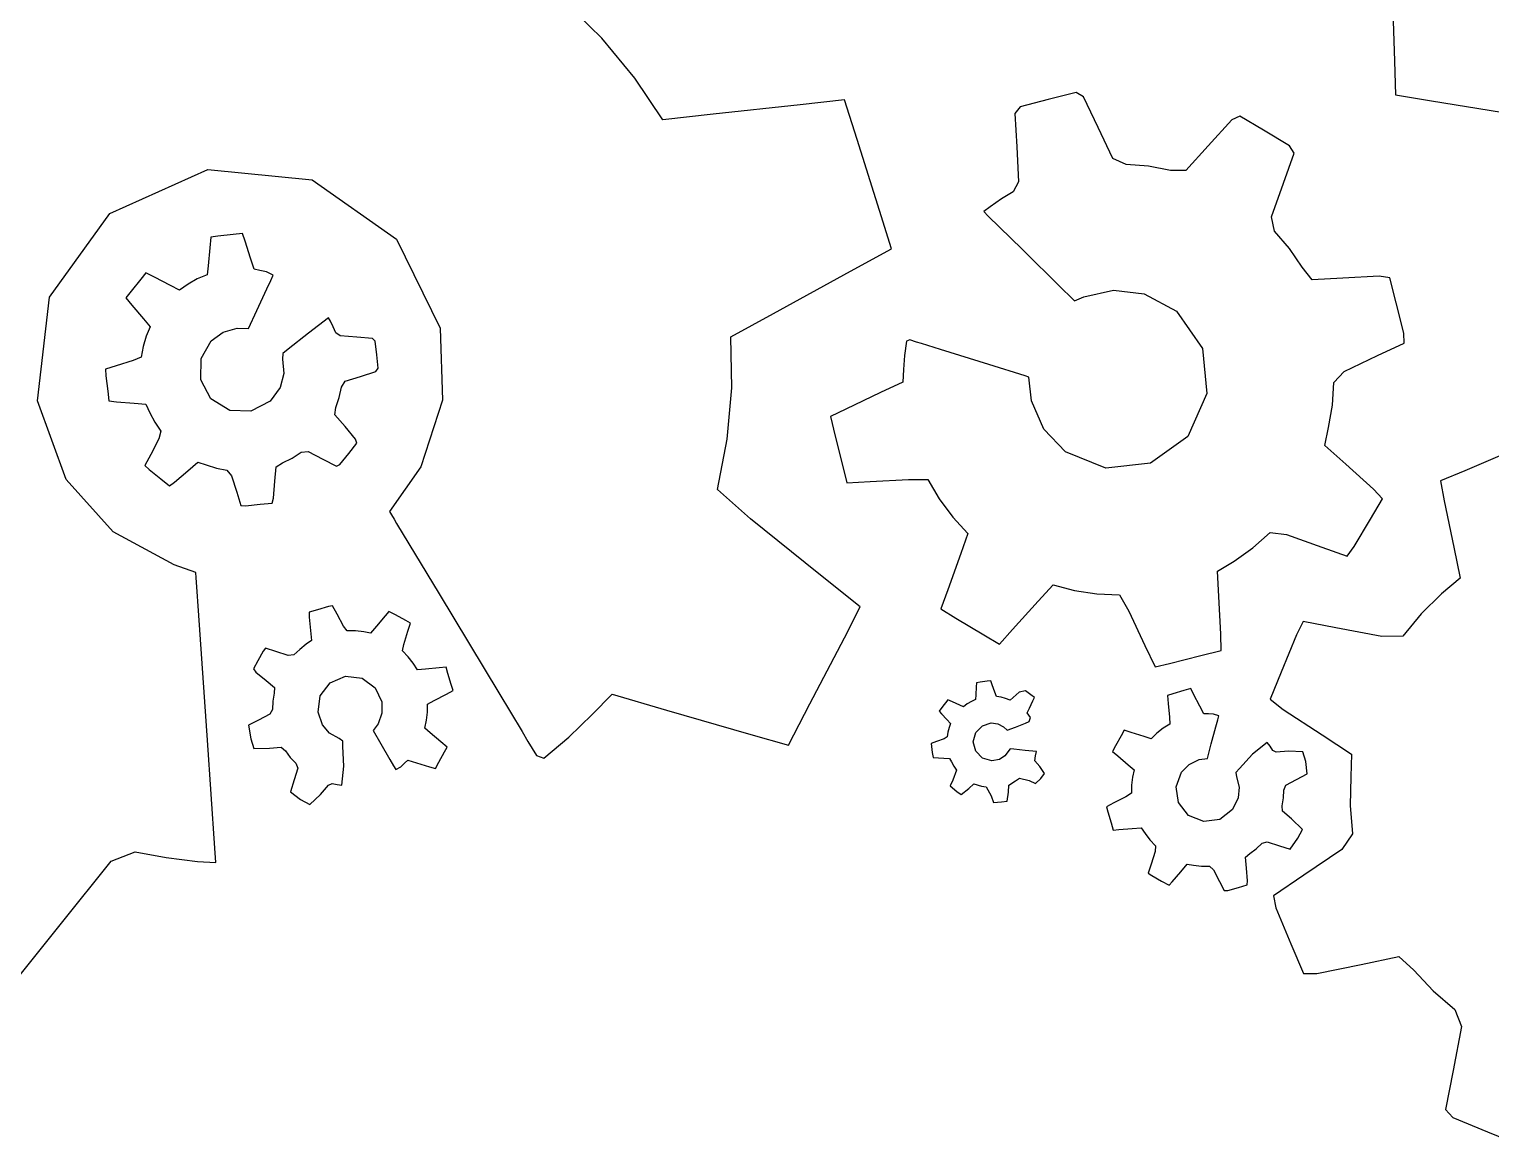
# Model space of a CAD drawing. Header units: metres. Extents: x 1284 to 1630, y 1792 to 2073.
# Drawn here: x 1451.73 to 1464.04, y 1873.86 to 1883.25 of the extents above; entities that cross this region are included whole.
import ezdxf

# ---------------------------------------------------------------- set-up
doc = ezdxf.new("R2010")
doc.units = ezdxf.units.M

msp = doc.modelspace()

# ---------------------------------------------------------------- linework, layer by layer
at = {"layer": 'COMPONENT0'}
for p, q in [((1456.553, 1883.178, 0.001), (1456.242, 1883.482, 0.001)), ((1463.214, 1883.495, 0.001), (1463.231, 1882.985, 0.001)), ((1456.832, 1882.841, 0.001), (1456.553, 1883.178, 0.001)), ((1463.231, 1882.985, 0.001), (1463.24, 1882.701, 0.001)), ((1457.066, 1882.491, 0.001), (1456.832, 1882.841, 0.001)), ((1460.314, 1882.662, 0.001), (1460.076, 1882.602, 0.001)), ((1460.549, 1882.721, 0.001), (1460.314, 1882.662, 0.001)), ((1460.611, 1882.686, 0.001), (1460.549, 1882.721, 0.001)), ((1460.733, 1882.428, 0.001), (1460.611, 1882.686, 0.001)), ((1463.24, 1882.701, 0.001), (1463.543, 1882.651, 0.001)), ((1458.223, 1882.618, 0.001), (1457.491, 1882.538, 0.001)), ((1458.598, 1882.66, 0.001), (1458.223, 1882.618, 0.001)), ((1458.704, 1882.325, 0.001), (1458.598, 1882.66, 0.001)), ((1460.076, 1882.602, 0.001), (1460.033, 1882.546, 0.001)), ((1460.033, 1882.546, 0.001), (1460.048, 1882.263, 0.001)), ((1463.543, 1882.651, 0.001), (1464.133, 1882.555, 0.001)), ((1457.491, 1882.538, 0.001), (1457.066, 1882.491, 0.001)), ((1460.857, 1882.166, 0.001), (1460.733, 1882.428, 0.001)), ((1461.859, 1882.49, 0.001), (1461.661, 1882.271, 0.001)), ((1461.929, 1882.522, 0.001), (1461.859, 1882.49, 0.001)), ((1462.128, 1882.403, 0.001), (1461.929, 1882.522, 0.001)), ((1458.893, 1881.726, 0.001), (1458.704, 1882.325, 0.001)), ((1462.346, 1882.272, 0.001), (1462.128, 1882.403, 0.001)), ((1460.048, 1882.263, 0.001), (1460.062, 1881.97, 0.001)), ((1461.661, 1882.271, 0.001), (1461.474, 1882.065, 0.001)), ((1462.295, 1881.959, 0.001), (1462.386, 1882.211, 0.001)), ((1462.386, 1882.211, 0.001), (1462.346, 1882.272, 0.001)), ((1452.409, 1881.702, 0.001), (1453.235, 1882.074, 0.001)), ((1453.235, 1882.074, 0.001), (1454.112, 1881.985, 0.001)), ((1460.97, 1882.116, 0.001), (1460.857, 1882.166, 0.001)), ((1461.158, 1882.1, 0.001), (1460.97, 1882.116, 0.001)), ((1461.345, 1882.063, 0.001), (1461.158, 1882.1, 0.001)), ((1461.474, 1882.065, 0.001), (1461.345, 1882.063, 0.001)), ((1454.112, 1881.985, 0.001), (1454.822, 1881.485, 0.001)), ((1460.062, 1881.97, 0.001), (1460.019, 1881.886, 0.001)), ((1462.194, 1881.675, 0.001), (1462.295, 1881.959, 0.001)), ((1459.92, 1881.826, 0.001), (1459.824, 1881.759, 0.001)), ((1460.019, 1881.886, 0.001), (1459.92, 1881.826, 0.001)), ((1451.9, 1880.998, 0.001), (1452.409, 1881.702, 0.001)), ((1458.994, 1881.405, 0.001), (1458.893, 1881.726, 0.001)), ((1459.824, 1881.759, 0.001), (1459.77, 1881.718, 0.001)), ((1459.77, 1881.718, 0.001), (1459.808, 1881.681, 0.001)), ((1459.808, 1881.681, 0.001), (1460.093, 1881.401, 0.001)), ((1462.22, 1881.553, 0.001), (1462.194, 1881.675, 0.001)), ((1462.345, 1881.407, 0.001), (1462.22, 1881.553, 0.001)), ((1453.258, 1881.504, 0.001), (1453.25, 1881.413, 0.001)), ((1453.318, 1881.512, 0.001), (1453.258, 1881.504, 0.001)), ((1453.446, 1881.526, 0.001), (1453.318, 1881.512, 0.001)), ((1453.527, 1881.535, 0.001), (1453.446, 1881.526, 0.001)), ((1453.548, 1881.47, 0.001), (1453.527, 1881.535, 0.001)), ((1453.594, 1881.326, 0.001), (1453.548, 1881.47, 0.001)), ((1454.822, 1881.485, 0.001), (1455.19, 1880.737, 0.001)), ((1453.25, 1881.413, 0.001), (1453.238, 1881.261, 0.001)), ((1453.624, 1881.232, 0.001), (1453.594, 1881.326, 0.001)), ((1458.647, 1881.215, 0.001), (1458.994, 1881.405, 0.001)), ((1460.093, 1881.401, 0.001), (1460.422, 1881.077, 0.001)), ((1462.453, 1881.25, 0.001), (1462.345, 1881.407, 0.001)), ((1452.712, 1881.203, 0.001), (1452.669, 1881.149, 0.001)), ((1452.784, 1881.165, 0.001), (1452.712, 1881.203, 0.001)), ((1453.227, 1881.185, 0.001), (1453.145, 1881.151, 0.001)), ((1453.238, 1881.261, 0.001), (1453.227, 1881.185, 0.001)), ((1453.673, 1881.223, 0.001), (1453.624, 1881.232, 0.001)), ((1453.728, 1881.211, 0.001), (1453.673, 1881.223, 0.001)), ((1453.785, 1881.182, 0.001), (1453.728, 1881.211, 0.001)), ((1458, 1880.861, 0.001), (1458.647, 1881.215, 0.001)), ((1462.538, 1881.144, 0.001), (1462.453, 1881.25, 0.001)), ((1452.669, 1881.149, 0.001), (1452.588, 1881.047, 0.001)), ((1452.919, 1881.096, 0.001), (1452.784, 1881.165, 0.001)), ((1452.994, 1881.057, 0.001), (1452.919, 1881.096, 0.001)), ((1453.067, 1881.107, 0.001), (1452.994, 1881.057, 0.001)), ((1453.145, 1881.151, 0.001), (1453.067, 1881.107, 0.001)), ((1453.647, 1880.885, 0.001), (1453.732, 1881.067, 0.001)), ((1453.732, 1881.067, 0.001), (1453.765, 1881.138, 0.001)), ((1453.765, 1881.138, 0.001), (1453.785, 1881.182, 0.001)), ((1460.422, 1881.077, 0.001), (1460.51, 1880.991, 0.001)), ((1462.796, 1881.157, 0.001), (1462.538, 1881.144, 0.001)), ((1463.102, 1881.173, 0.001), (1462.796, 1881.157, 0.001)), ((1463.192, 1881.159, 0.001), (1463.102, 1881.173, 0.001)), ((1463.245, 1880.949, 0.001), (1463.192, 1881.159, 0.001)), ((1451.799, 1880.125, 0.001), (1451.9, 1880.998, 0.001)), ((1452.588, 1881.047, 0.001), (1452.543, 1880.991, 0.001)), ((1452.543, 1880.991, 0.001), (1452.593, 1880.931, 0.001)), ((1460.51, 1880.991, 0.001), (1460.535, 1880.966, 0.001)), ((1460.535, 1880.966, 0.001), (1460.614, 1880.999, 0.001)), ((1460.614, 1880.999, 0.001), (1460.863, 1881.056, 0.001)), ((1460.863, 1881.056, 0.001), (1461.121, 1881.026, 0.001)), ((1461.121, 1881.026, 0.001), (1461.393, 1880.88, 0.001)), ((1463.309, 1880.694, 0.001), (1463.245, 1880.949, 0.001)), ((1452.593, 1880.931, 0.001), (1452.691, 1880.816, 0.001)), ((1452.691, 1880.816, 0.001), (1452.748, 1880.748, 0.001)), ((1453.576, 1880.734, 0.001), (1453.647, 1880.885, 0.001)), ((1454.251, 1880.824, 0.001), (1454.082, 1880.693, 0.001)), ((1454.267, 1880.796, 0.001), (1454.251, 1880.824, 0.001)), ((1457.639, 1880.663, 0.001), (1458, 1880.861, 0.001)), ((1461.393, 1880.88, 0.001), (1461.614, 1880.564, 0.001)), ((1452.748, 1880.748, 0.001), (1452.715, 1880.668, 0.001)), ((1453.263, 1880.629, 0.001), (1453.364, 1880.703, 0.001)), ((1453.364, 1880.703, 0.001), (1453.482, 1880.736, 0.001)), ((1453.482, 1880.736, 0.001), (1453.576, 1880.734, 0.001)), ((1454.082, 1880.693, 0.001), (1453.911, 1880.56, 0.001)), ((1454.291, 1880.747, 0.001), (1454.267, 1880.796, 0.001)), ((1454.313, 1880.697, 0.001), (1454.291, 1880.747, 0.001)), ((1454.35, 1880.672, 0.001), (1454.313, 1880.697, 0.001)), ((1455.19, 1880.737, 0.001), (1455.212, 1880.13, 0.001)), ((1463.311, 1880.61, 0.001), (1463.309, 1880.694, 0.001)), ((1452.689, 1880.582, 0.001), (1452.673, 1880.493, 0.001)), ((1452.715, 1880.668, 0.001), (1452.689, 1880.582, 0.001)), ((1453.178, 1880.48, 0.001), (1453.263, 1880.629, 0.001)), ((1454.488, 1880.66, 0.001), (1454.35, 1880.672, 0.001)), ((1454.621, 1880.649, 0.001), (1454.488, 1880.66, 0.001)), ((1454.644, 1880.626, 0.001), (1454.621, 1880.649, 0.001)), ((1454.657, 1880.511, 0.001), (1454.644, 1880.626, 0.001)), ((1457.647, 1880.234, 0.001), (1457.639, 1880.663, 0.001)), ((1459.12, 1880.627, 0.001), (1459.103, 1880.507, 0.001)), ((1459.147, 1880.637, 0.001), (1459.12, 1880.627, 0.001)), ((1459.205, 1880.619, 0.001), (1459.147, 1880.637, 0.001)), ((1459.246, 1880.606, 0.001), (1459.205, 1880.619, 0.001)), ((1459.405, 1880.557, 0.001), (1459.246, 1880.606, 0.001)), ((1463.087, 1880.505, 0.001), (1463.311, 1880.61, 0.001)), ((1452.605, 1880.465, 0.001), (1452.461, 1880.42, 0.001)), ((1452.673, 1880.493, 0.001), (1452.605, 1880.465, 0.001)), ((1453.174, 1880.301, 0.001), (1453.178, 1880.48, 0.001)), ((1453.865, 1880.524, 0.001), (1453.862, 1880.475, 0.001)), ((1453.862, 1880.475, 0.001), (1453.873, 1880.355, 0.001)), ((1453.911, 1880.56, 0.001), (1453.865, 1880.524, 0.001)), ((1454.67, 1880.398, 0.001), (1454.657, 1880.511, 0.001)), ((1459.103, 1880.507, 0.001), (1459.094, 1880.388, 0.001)), ((1459.812, 1880.43, 0.001), (1459.405, 1880.557, 0.001)), ((1461.614, 1880.564, 0.001), (1461.651, 1880.186, 0.001)), ((1462.807, 1880.372, 0.001), (1463.087, 1880.505, 0.001)), ((1452.461, 1880.42, 0.001), (1452.371, 1880.391, 0.001)), ((1452.371, 1880.391, 0.001), (1452.376, 1880.334, 0.001)), ((1452.376, 1880.334, 0.001), (1452.391, 1880.206, 0.001)), ((1453.873, 1880.355, 0.001), (1453.843, 1880.237, 0.001)), ((1454.391, 1880.289, 0.001), (1454.521, 1880.33, 0.001)), ((1454.521, 1880.33, 0.001), (1454.65, 1880.371, 0.001)), ((1454.65, 1880.371, 0.001), (1454.67, 1880.398, 0.001)), ((1459.094, 1880.388, 0.001), (1459.089, 1880.282, 0.001)), ((1460.119, 1880.334, 0.001), (1459.812, 1880.43, 0.001)), ((1460.151, 1880.324, 0.001), (1460.119, 1880.334, 0.001)), ((1460.173, 1880.124, 0.001), (1460.151, 1880.324, 0.001)), ((1462.719, 1880.278, 0.001), (1462.807, 1880.372, 0.001)), ((1452.391, 1880.206, 0.001), (1452.4, 1880.123, 0.001)), ((1453.259, 1880.141, 0.001), (1453.174, 1880.301, 0.001)), ((1453.843, 1880.237, 0.001), (1453.758, 1880.12, 0.001)), ((1454.341, 1880.153, 0.001), (1454.361, 1880.239, 0.001)), ((1454.361, 1880.239, 0.001), (1454.391, 1880.289, 0.001)), ((1457.609, 1879.801, 0.001), (1457.647, 1880.234, 0.001)), ((1459.089, 1880.282, 0.001), (1458.9, 1880.193, 0.001)), ((1462.707, 1880.088, 0.001), (1462.719, 1880.278, 0.001)), ((1452.041, 1879.462, 0.001), (1451.799, 1880.125, 0.001)), ((1452.4, 1880.123, 0.001), (1452.464, 1880.116, 0.001)), ((1452.464, 1880.116, 0.001), (1452.614, 1880.104, 0.001)), ((1452.614, 1880.104, 0.001), (1452.713, 1880.095, 0.001)), ((1452.713, 1880.095, 0.001), (1452.745, 1880.024, 0.001)), ((1453.418, 1880.043, 0.001), (1453.259, 1880.141, 0.001)), ((1453.758, 1880.12, 0.001), (1453.597, 1880.036, 0.001)), ((1454.313, 1880.067, 0.001), (1454.341, 1880.153, 0.001)), ((1455.212, 1880.13, 0.001), (1455.029, 1879.567, 0.001)), ((1458.9, 1880.193, 0.001), (1458.608, 1880.055, 0.001)), ((1460.276, 1879.886, 0.001), (1460.173, 1880.124, 0.001)), ((1461.651, 1880.186, 0.001), (1461.489, 1879.824, 0.001)), ((1462.674, 1879.898, 0.001), (1462.707, 1880.088, 0.001)), ((1452.745, 1880.024, 0.001), (1452.787, 1879.944, 0.001)), ((1453.597, 1880.036, 0.001), (1453.418, 1880.043, 0.001)), ((1454.305, 1880.007, 0.001), (1454.313, 1880.067, 0.001)), ((1454.39, 1879.907, 0.001), (1454.305, 1880.007, 0.001)), ((1458.608, 1880.055, 0.001), (1458.478, 1879.991, 0.001)), ((1458.478, 1879.991, 0.001), (1458.519, 1879.825, 0.001)), ((1452.787, 1879.944, 0.001), (1452.838, 1879.869, 0.001)), ((1452.838, 1879.869, 0.001), (1452.821, 1879.805, 0.001)), ((1454.479, 1879.801, 0.001), (1454.39, 1879.907, 0.001)), ((1460.46, 1879.694, 0.001), (1460.276, 1879.886, 0.001)), ((1462.645, 1879.748, 0.001), (1462.674, 1879.898, 0.001)), ((1452.821, 1879.805, 0.001), (1452.753, 1879.673, 0.001)), ((1454.422, 1879.681, 0.001), (1454.49, 1879.767, 0.001)), ((1454.49, 1879.767, 0.001), (1454.479, 1879.801, 0.001)), ((1457.527, 1879.377, 0.001), (1457.609, 1879.801, 0.001)), ((1458.519, 1879.825, 0.001), (1458.586, 1879.559, 0.001)), ((1461.489, 1879.824, 0.001), (1461.176, 1879.598, 0.001)), ((1462.821, 1879.59, 0.001), (1462.645, 1879.748, 0.001)), ((1452.753, 1879.673, 0.001), (1452.704, 1879.579, 0.001)), ((1453.066, 1879.535, 0.001), (1453.151, 1879.606, 0.001)), ((1453.151, 1879.606, 0.001), (1453.219, 1879.584, 0.001)), ((1453.219, 1879.584, 0.001), (1453.306, 1879.556, 0.001)), ((1453.809, 1879.569, 0.001), (1453.864, 1879.602, 0.001)), ((1453.864, 1879.602, 0.001), (1453.944, 1879.642, 0.001)), ((1453.944, 1879.642, 0.001), (1454.02, 1879.692, 0.001)), ((1454.02, 1879.692, 0.001), (1454.079, 1879.696, 0.001)), ((1454.079, 1879.696, 0.001), (1454.204, 1879.631, 0.001)), ((1454.204, 1879.631, 0.001), (1454.317, 1879.573, 0.001)), ((1454.317, 1879.573, 0.001), (1454.347, 1879.588, 0.001)), ((1454.347, 1879.588, 0.001), (1454.422, 1879.681, 0.001)), ((1460.798, 1879.556, 0.001), (1460.46, 1879.694, 0.001)), ((1461.176, 1879.598, 0.001), (1460.798, 1879.556, 0.001)), ((1463.053, 1879.38, 0.001), (1462.821, 1879.59, 0.001)), ((1464.138, 1879.668, 0.001), (1463.823, 1879.535, 0.001)), ((1452.436, 1879.02, 0.001), (1452.041, 1879.462, 0.001)), ((1452.704, 1879.579, 0.001), (1452.739, 1879.546, 0.001)), ((1452.739, 1879.546, 0.001), (1452.838, 1879.467, 0.001)), ((1452.838, 1879.467, 0.001), (1452.911, 1879.409, 0.001)), ((1452.954, 1879.439, 0.001), (1453.066, 1879.535, 0.001)), ((1453.306, 1879.556, 0.001), (1453.394, 1879.539, 0.001)), ((1453.394, 1879.539, 0.001), (1453.432, 1879.492, 0.001)), ((1453.432, 1879.492, 0.001), (1453.477, 1879.353, 0.001)), ((1453.799, 1879.448, 0.001), (1453.809, 1879.569, 0.001)), ((1455.029, 1879.567, 0.001), (1454.763, 1879.191, 0.001)), ((1458.586, 1879.559, 0.001), (1458.618, 1879.434, 0.001)), ((1458.813, 1879.444, 0.001), (1459.137, 1879.46, 0.001)), ((1459.137, 1879.46, 0.001), (1459.299, 1879.46, 0.001)), ((1459.299, 1879.46, 0.001), (1459.396, 1879.297, 0.001)), ((1463.823, 1879.535, 0.001), (1463.619, 1879.449, 0.001)), ((1452.911, 1879.409, 0.001), (1452.954, 1879.439, 0.001)), ((1453.477, 1879.353, 0.001), (1453.512, 1879.242, 0.001)), ((1453.787, 1879.304, 0.001), (1453.799, 1879.448, 0.001)), ((1457.805, 1879.129, 0.001), (1457.527, 1879.377, 0.001)), ((1458.618, 1879.434, 0.001), (1458.813, 1879.444, 0.001)), ((1463.13, 1879.298, 0.001), (1463.053, 1879.38, 0.001)), ((1463.619, 1879.449, 0.001), (1463.65, 1879.281, 0.001)), ((1453.512, 1879.242, 0.001), (1453.551, 1879.238, 0.001)), ((1453.551, 1879.238, 0.001), (1453.674, 1879.252, 0.001)), ((1453.674, 1879.252, 0.001), (1453.775, 1879.263, 0.001)), ((1453.775, 1879.263, 0.001), (1453.787, 1879.304, 0.001)), ((1459.396, 1879.297, 0.001), (1459.509, 1879.145, 0.001)), ((1463.028, 1879.128, 0.001), (1463.13, 1879.298, 0.001)), ((1463.65, 1879.281, 0.001), (1463.73, 1878.891, 0.001)), ((1454.763, 1879.191, 0.001), (1454.78, 1879.164, 0.001)), ((1454.78, 1879.164, 0.001), (1454.803, 1879.126, 0.001)), ((1454.803, 1879.126, 0.001), (1454.824, 1879.09, 0.001)), ((1458.382, 1878.667, 0.001), (1457.805, 1879.129, 0.001)), ((1459.509, 1879.145, 0.001), (1459.636, 1879.006, 0.001)), ((1462.89, 1878.897, 0.001), (1463.028, 1879.128, 0.001)), ((1452.949, 1878.741, 0.001), (1452.436, 1879.02, 0.001)), ((1454.824, 1879.09, 0.001), (1455.182, 1878.497, 0.001)), ((1459.636, 1879.006, 0.001), (1459.576, 1878.837, 0.001)), ((1462.037, 1878.885, 0.001), (1462.182, 1879.014, 0.001)), ((1462.182, 1879.014, 0.001), (1462.321, 1878.997, 0.001)), ((1462.321, 1878.997, 0.001), (1462.619, 1878.89, 0.001)), ((1461.881, 1878.773, 0.001), (1462.037, 1878.885, 0.001)), ((1462.619, 1878.89, 0.001), (1462.831, 1878.814, 0.001)), ((1462.831, 1878.814, 0.001), (1462.89, 1878.897, 0.001)), ((1463.73, 1878.891, 0.001), (1463.784, 1878.63, 0.001)), ((1453.133, 1878.677, 0.001), (1452.949, 1878.741, 0.001)), ((1459.576, 1878.837, 0.001), (1459.467, 1878.532, 0.001)), ((1461.74, 1878.688, 0.001), (1461.881, 1878.773, 0.001)), ((1453.136, 1878.633, 0.001), (1453.133, 1878.677, 0.001)), ((1453.139, 1878.596, 0.001), (1453.136, 1878.633, 0.001)), ((1458.729, 1878.388, 0.001), (1458.382, 1878.667, 0.001)), ((1461.751, 1878.475, 0.001), (1461.74, 1878.688, 0.001)), ((1463.784, 1878.63, 0.001), (1463.627, 1878.497, 0.001)), ((1453.158, 1878.315, 0.001), (1453.139, 1878.596, 0.001)), ((1455.182, 1878.497, 0.001), (1455.685, 1877.663, 0.001)), ((1459.467, 1878.532, 0.001), (1459.409, 1878.37, 0.001)), ((1460.23, 1878.435, 0.001), (1460.355, 1878.574, 0.001)), ((1460.355, 1878.574, 0.001), (1460.534, 1878.527, 0.001)), ((1460.534, 1878.527, 0.001), (1460.723, 1878.498, 0.001)), ((1460.723, 1878.498, 0.001), (1460.913, 1878.489, 0.001)), ((1460.913, 1878.489, 0.001), (1460.992, 1878.353, 0.001)), ((1463.627, 1878.497, 0.001), (1463.455, 1878.329, 0.001)), ((1454.157, 1878.363, 0.001), (1454.088, 1878.343, 0.001)), ((1454.25, 1878.39, 0.001), (1454.157, 1878.363, 0.001)), ((1454.285, 1878.398, 0.001), (1454.25, 1878.39, 0.001)), ((1454.323, 1878.326, 0.001), (1454.285, 1878.398, 0.001)), ((1458.596, 1878.126, 0.001), (1458.729, 1878.388, 0.001)), ((1459.409, 1878.37, 0.001), (1459.535, 1878.294, 0.001)), ((1460.013, 1878.196, 0.001), (1460.23, 1878.435, 0.001)), ((1460.992, 1878.353, 0.001), (1461.128, 1878.063, 0.001)), ((1461.767, 1878.157, 0.001), (1461.751, 1878.475, 0.001)), ((1453.23, 1877.265, 0.001), (1453.158, 1878.315, 0.001)), ((1454.088, 1878.343, 0.001), (1454.089, 1878.302, 0.001)), ((1454.089, 1878.302, 0.001), (1454.099, 1878.19, 0.001)), ((1454.376, 1878.225, 0.001), (1454.323, 1878.326, 0.001)), ((1454.727, 1878.313, 0.001), (1454.654, 1878.225, 0.001)), ((1454.76, 1878.35, 0.001), (1454.727, 1878.313, 0.001)), ((1454.816, 1878.32, 0.001), (1454.76, 1878.35, 0.001)), ((1454.902, 1878.273, 0.001), (1454.816, 1878.32, 0.001)), ((1454.941, 1878.251, 0.001), (1454.902, 1878.273, 0.001)), ((1454.919, 1878.182, 0.001), (1454.941, 1878.251, 0.001)), ((1459.535, 1878.294, 0.001), (1459.771, 1878.152, 0.001)), ((1462.461, 1878.265, 0.001), (1462.404, 1878.151, 0.001)), ((1462.737, 1878.212, 0.001), (1462.461, 1878.265, 0.001)), ((1463.455, 1878.329, 0.001), (1463.301, 1878.142, 0.001)), ((1454.099, 1878.19, 0.001), (1454.107, 1878.105, 0.001)), ((1454.409, 1878.187, 0.001), (1454.376, 1878.225, 0.001)), ((1454.478, 1878.186, 0.001), (1454.409, 1878.187, 0.001)), ((1454.547, 1878.177, 0.001), (1454.478, 1878.186, 0.001)), ((1454.605, 1878.166, 0.001), (1454.547, 1878.177, 0.001)), ((1454.654, 1878.225, 0.001), (1454.605, 1878.166, 0.001)), ((1454.885, 1878.072, 0.001), (1454.919, 1878.182, 0.001)), ((1458.306, 1877.57, 0.001), (1458.596, 1878.126, 0.001)), ((1459.771, 1878.152, 0.001), (1459.902, 1878.074, 0.001)), ((1459.902, 1878.074, 0.001), (1460.013, 1878.196, 0.001)), ((1461.771, 1878.02, 0.001), (1461.767, 1878.157, 0.001)), ((1462.404, 1878.151, 0.001), (1462.277, 1877.839, 0.001)), ((1463.125, 1878.137, 0.001), (1462.737, 1878.212, 0.001)), ((1463.301, 1878.142, 0.001), (1463.125, 1878.137, 0.001)), ((1453.701, 1878.016, 0.001), (1453.656, 1877.933, 0.001)), ((1453.721, 1878.039, 0.001), (1453.701, 1878.016, 0.001)), ((1453.806, 1878.013, 0.001), (1453.721, 1878.039, 0.001)), ((1453.912, 1877.979, 0.001), (1453.806, 1878.013, 0.001)), ((1453.958, 1877.983, 0.001), (1453.912, 1877.979, 0.001)), ((1454.008, 1878.03, 0.001), (1453.958, 1877.983, 0.001)), ((1454.063, 1878.073, 0.001), (1454.008, 1878.03, 0.001)), ((1454.107, 1878.105, 0.001), (1454.063, 1878.073, 0.001)), ((1454.873, 1878.017, 0.001), (1454.885, 1878.072, 0.001)), ((1454.921, 1877.968, 0.001), (1454.873, 1878.017, 0.001)), ((1461.128, 1878.063, 0.001), (1461.214, 1877.882, 0.001)), ((1461.599, 1877.977, 0.001), (1461.771, 1878.02, 0.001)), ((1453.656, 1877.933, 0.001), (1453.618, 1877.865, 0.001)), ((1453.618, 1877.865, 0.001), (1453.639, 1877.839, 0.001)), ((1454.964, 1877.914, 0.001), (1454.921, 1877.968, 0.001)), ((1455, 1877.858, 0.001), (1454.964, 1877.914, 0.001)), ((1455.067, 1877.864, 0.001), (1455, 1877.858, 0.001)), ((1455.182, 1877.875, 0.001), (1455.067, 1877.864, 0.001)), ((1455.242, 1877.88, 0.001), (1455.182, 1877.875, 0.001)), ((1455.257, 1877.827, 0.001), (1455.242, 1877.88, 0.001)), ((1461.214, 1877.882, 0.001), (1461.334, 1877.91, 0.001)), ((1461.334, 1877.91, 0.001), (1461.599, 1877.977, 0.001)), ((1453.639, 1877.839, 0.001), (1453.724, 1877.769, 0.001)), ((1453.724, 1877.769, 0.001), (1453.795, 1877.709, 0.001)), ((1454.181, 1877.638, 0.001), (1454.264, 1877.747, 0.001)), ((1454.264, 1877.747, 0.001), (1454.395, 1877.803, 0.001)), ((1454.395, 1877.803, 0.001), (1454.533, 1877.787, 0.001)), ((1454.533, 1877.787, 0.001), (1454.643, 1877.706, 0.001)), ((1455.285, 1877.733, 0.001), (1455.257, 1877.827, 0.001)), ((1459.709, 1877.749, 0.001), (1459.707, 1877.714, 0.001)), ((1459.741, 1877.754, 0.001), (1459.709, 1877.749, 0.001)), ((1459.798, 1877.762, 0.001), (1459.741, 1877.754, 0.001)), ((1459.829, 1877.766, 0.001), (1459.798, 1877.762, 0.001)), ((1459.841, 1877.732, 0.001), (1459.829, 1877.766, 0.001)), ((1462.277, 1877.839, 0.001), (1462.184, 1877.61, 0.001)), ((1453.792, 1877.66, 0.001), (1453.782, 1877.593, 0.001)), ((1453.795, 1877.709, 0.001), (1453.792, 1877.66, 0.001)), ((1454.163, 1877.5, 0.001), (1454.181, 1877.638, 0.001)), ((1454.643, 1877.706, 0.001), (1454.699, 1877.587, 0.001)), ((1455.142, 1877.599, 0.001), (1455.245, 1877.653, 0.001)), ((1455.245, 1877.653, 0.001), (1455.3, 1877.682, 0.001)), ((1455.3, 1877.682, 0.001), (1455.285, 1877.733, 0.001)), ((1455.685, 1877.663, 0.001), (1455.882, 1877.337, 0.001)), ((1456.472, 1877.48, 0.001), (1456.641, 1877.653, 0.001)), ((1456.641, 1877.653, 0.001), (1457.098, 1877.519, 0.001)), ((1459.703, 1877.646, 0.001), (1459.701, 1877.607, 0.001)), ((1459.707, 1877.714, 0.001), (1459.703, 1877.646, 0.001)), ((1459.864, 1877.668, 0.001), (1459.841, 1877.732, 0.001)), ((1459.877, 1877.632, 0.001), (1459.864, 1877.668, 0.001)), ((1459.916, 1877.626, 0.001), (1459.877, 1877.632, 0.001)), ((1459.955, 1877.616, 0.001), (1459.916, 1877.626, 0.001)), ((1459.992, 1877.602, 0.001), (1459.955, 1877.616, 0.001)), ((1460.019, 1877.624, 0.001), (1459.992, 1877.602, 0.001)), ((1460.07, 1877.67, 0.001), (1460.019, 1877.624, 0.001)), ((1460.122, 1877.681, 0.001), (1460.07, 1877.67, 0.001)), ((1460.168, 1877.646, 0.001), (1460.122, 1877.681, 0.001)), ((1460.197, 1877.625, 0.001), (1460.168, 1877.646, 0.001)), ((1460.184, 1877.597, 0.001), (1460.197, 1877.625, 0.001)), ((1461.363, 1877.655, 0.001), (1461.319, 1877.642, 0.001)), ((1461.319, 1877.642, 0.001), (1461.325, 1877.573, 0.001)), ((1461.456, 1877.682, 0.001), (1461.363, 1877.655, 0.001)), ((1461.514, 1877.699, 0.001), (1461.456, 1877.682, 0.001)), ((1461.538, 1877.653, 0.001), (1461.514, 1877.699, 0.001)), ((1461.591, 1877.552, 0.001), (1461.538, 1877.653, 0.001)), ((1453.78, 1877.523, 0.001), (1453.757, 1877.485, 0.001)), ((1453.782, 1877.593, 0.001), (1453.78, 1877.523, 0.001)), ((1454.199, 1877.395, 0.001), (1454.163, 1877.5, 0.001)), ((1454.701, 1877.491, 0.001), (1454.67, 1877.403, 0.001)), ((1454.699, 1877.587, 0.001), (1454.701, 1877.491, 0.001)), ((1455.077, 1877.433, 0.001), (1455.085, 1877.501, 0.001)), ((1455.085, 1877.568, 0.001), (1455.142, 1877.599, 0.001)), ((1455.085, 1877.501, 0.001), (1455.085, 1877.568, 0.001)), ((1457.098, 1877.519, 0.001), (1457.807, 1877.312, 0.001)), ((1458.126, 1877.223, 0.001), (1458.306, 1877.57, 0.001)), ((1459.418, 1877.54, 0.001), (1459.396, 1877.51, 0.001)), ((1459.396, 1877.51, 0.001), (1459.415, 1877.488, 0.001)), ((1459.469, 1877.606, 0.001), (1459.418, 1877.54, 0.001)), ((1459.507, 1877.588, 0.001), (1459.469, 1877.606, 0.001)), ((1459.568, 1877.559, 0.001), (1459.507, 1877.588, 0.001)), ((1459.599, 1877.547, 0.001), (1459.568, 1877.559, 0.001)), ((1459.631, 1877.571, 0.001), (1459.599, 1877.547, 0.001)), ((1459.666, 1877.591, 0.001), (1459.631, 1877.571, 0.001)), ((1459.701, 1877.607, 0.001), (1459.666, 1877.591, 0.001)), ((1460.136, 1877.496, 0.001), (1460.155, 1877.535, 0.001)), ((1460.164, 1877.457, 0.001), (1460.136, 1877.496, 0.001)), ((1460.155, 1877.535, 0.001), (1460.184, 1877.597, 0.001)), ((1461.325, 1877.573, 0.001), (1461.335, 1877.459, 0.001)), ((1461.625, 1877.486, 0.001), (1461.591, 1877.552, 0.001)), ((1462.184, 1877.61, 0.001), (1462.294, 1877.524, 0.001)), ((1462.294, 1877.524, 0.001), (1462.622, 1877.309, 0.001)), ((1453.661, 1877.434, 0.001), (1453.576, 1877.39, 0.001)), ((1453.576, 1877.39, 0.001), (1453.597, 1877.276, 0.001)), ((1453.757, 1877.485, 0.001), (1453.661, 1877.434, 0.001)), ((1454.26, 1877.325, 0.001), (1454.199, 1877.395, 0.001)), ((1454.67, 1877.403, 0.001), (1454.627, 1877.345, 0.001)), ((1455.063, 1877.366, 0.001), (1455.077, 1877.433, 0.001)), ((1456.275, 1877.29, 0.001), (1456.472, 1877.48, 0.001)), ((1459.415, 1877.488, 0.001), (1459.459, 1877.438, 0.001)), ((1459.459, 1877.438, 0.001), (1459.489, 1877.404, 0.001)), ((1459.478, 1877.371, 0.001), (1459.467, 1877.332, 0.001)), ((1459.489, 1877.404, 0.001), (1459.478, 1877.371, 0.001)), ((1459.703, 1877.33, 0.001), (1459.759, 1877.387, 0.001)), ((1459.759, 1877.387, 0.001), (1459.833, 1877.41, 0.001)), ((1459.833, 1877.41, 0.001), (1459.889, 1877.403, 0.001)), ((1459.889, 1877.403, 0.001), (1459.937, 1877.377, 0.001)), ((1459.937, 1877.377, 0.001), (1459.968, 1877.348, 0.001)), ((1459.968, 1877.348, 0.001), (1460.037, 1877.375, 0.001)), ((1460.037, 1877.375, 0.001), (1460.121, 1877.409, 0.001)), ((1460.121, 1877.409, 0.001), (1460.153, 1877.422, 0.001)), ((1460.153, 1877.422, 0.001), (1460.164, 1877.457, 0.001)), ((1461.337, 1877.401, 0.001), (1461.281, 1877.365, 0.001)), ((1461.335, 1877.459, 0.001), (1461.337, 1877.401, 0.001)), ((1461.663, 1877.486, 0.001), (1461.625, 1877.486, 0.001)), ((1461.705, 1877.484, 0.001), (1461.663, 1877.486, 0.001)), ((1461.687, 1877.233, 0.001), (1461.726, 1877.378, 0.001)), ((1461.752, 1877.47, 0.001), (1461.705, 1877.484, 0.001)), ((1461.726, 1877.378, 0.001), (1461.742, 1877.435, 0.001)), ((1461.742, 1877.435, 0.001), (1461.752, 1877.47, 0.001)), ((1453.292, 1876.354, 0.001), (1453.23, 1877.265, 0.001)), ((1453.597, 1877.276, 0.001), (1453.621, 1877.196, 0.001)), ((1454.34, 1877.279, 0.001), (1454.26, 1877.325, 0.001)), ((1454.37, 1877.256, 0.001), (1454.34, 1877.279, 0.001)), ((1454.372, 1877.211, 0.001), (1454.37, 1877.256, 0.001)), ((1454.627, 1877.345, 0.001), (1454.691, 1877.234, 0.001)), ((1455.107, 1877.327, 0.001), (1455.063, 1877.366, 0.001)), ((1455.196, 1877.252, 0.001), (1455.107, 1877.327, 0.001)), ((1455.25, 1877.207, 0.001), (1455.196, 1877.252, 0.001)), ((1455.882, 1877.337, 0.001), (1455.931, 1877.255, 0.001)), ((1455.931, 1877.255, 0.001), (1456.003, 1877.136, 0.001)), ((1456.065, 1877.113, 0.001), (1456.275, 1877.29, 0.001)), ((1457.807, 1877.312, 0.001), (1458.126, 1877.223, 0.001)), ((1459.373, 1877.254, 0.001), (1459.328, 1877.238, 0.001)), ((1459.436, 1877.276, 0.001), (1459.373, 1877.254, 0.001)), ((1459.461, 1877.292, 0.001), (1459.436, 1877.276, 0.001)), ((1459.467, 1877.332, 0.001), (1459.461, 1877.292, 0.001)), ((1459.682, 1877.251, 0.001), (1459.703, 1877.33, 0.001)), ((1459.703, 1877.171, 0.001), (1459.682, 1877.251, 0.001)), ((1460.928, 1877.302, 0.001), (1460.881, 1877.217, 0.001)), ((1460.954, 1877.348, 0.001), (1460.928, 1877.302, 0.001)), ((1461.012, 1877.33, 0.001), (1460.954, 1877.348, 0.001)), ((1461.121, 1877.295, 0.001), (1461.012, 1877.33, 0.001)), ((1461.181, 1877.276, 0.001), (1461.121, 1877.295, 0.001)), ((1461.228, 1877.323, 0.001), (1461.181, 1877.276, 0.001)), ((1461.281, 1877.365, 0.001), (1461.228, 1877.323, 0.001)), ((1462.158, 1877.246, 0.001), (1462.034, 1877.146, 0.001)), ((1462.182, 1877.213, 0.001), (1462.158, 1877.246, 0.001)), ((1462.622, 1877.309, 0.001), (1462.869, 1877.146, 0.001)), ((1453.621, 1877.196, 0.001), (1453.753, 1877.197, 0.001)), ((1453.753, 1877.197, 0.001), (1453.853, 1877.206, 0.001)), ((1453.853, 1877.206, 0.001), (1453.887, 1877.175, 0.001)), ((1453.887, 1877.175, 0.001), (1453.928, 1877.12, 0.001)), ((1454.38, 1877.046, 0.001), (1454.372, 1877.211, 0.001)), ((1454.691, 1877.234, 0.001), (1454.768, 1877.101, 0.001)), ((1455.181, 1877.079, 0.001), (1455.228, 1877.166, 0.001)), ((1455.228, 1877.166, 0.001), (1455.25, 1877.207, 0.001)), ((1456.003, 1877.136, 0.001), (1456.065, 1877.113, 0.001)), ((1459.328, 1877.238, 0.001), (1459.337, 1877.161, 0.001)), ((1459.337, 1877.161, 0.001), (1459.343, 1877.119, 0.001)), ((1459.76, 1877.114, 0.001), (1459.703, 1877.171, 0.001)), ((1459.948, 1877.133, 0.001), (1459.902, 1877.103, 0.001)), ((1459.994, 1877.191, 0.001), (1459.948, 1877.133, 0.001)), ((1460.023, 1877.188, 0.001), (1459.994, 1877.191, 0.001)), ((1460.12, 1877.179, 0.001), (1460.023, 1877.188, 0.001)), ((1460.215, 1877.17, 0.001), (1460.12, 1877.179, 0.001)), ((1460.201, 1877.09, 0.001), (1460.205, 1877.132, 0.001)), ((1460.205, 1877.132, 0.001), (1460.215, 1877.17, 0.001)), ((1460.881, 1877.217, 0.001), (1460.855, 1877.169, 0.001)), ((1460.855, 1877.169, 0.001), (1460.9, 1877.132, 0.001)), ((1460.9, 1877.132, 0.001), (1460.987, 1877.058, 0.001)), ((1461.654, 1877.111, 0.001), (1461.687, 1877.233, 0.001)), ((1462.034, 1877.146, 0.001), (1461.924, 1877.025, 0.001)), ((1462.205, 1877.178, 0.001), (1462.182, 1877.213, 0.001)), ((1462.235, 1877.164, 0.001), (1462.205, 1877.178, 0.001)), ((1462.339, 1877.173, 0.001), (1462.235, 1877.164, 0.001)), ((1462.459, 1877.168, 0.001), (1462.339, 1877.173, 0.001)), ((1462.483, 1877.085, 0.001), (1462.459, 1877.168, 0.001)), ((1462.869, 1877.146, 0.001), (1462.862, 1876.956, 0.001)), ((1453.928, 1877.12, 0.001), (1453.974, 1877.07, 0.001)), ((1453.992, 1877.029, 0.001), (1453.961, 1876.93, 0.001)), ((1453.974, 1877.07, 0.001), (1453.992, 1877.029, 0.001)), ((1454.364, 1876.885, 0.001), (1454.38, 1877.046, 0.001)), ((1454.768, 1877.101, 0.001), (1454.798, 1877.049, 0.001)), ((1454.798, 1877.049, 0.001), (1454.817, 1877.017, 0.001)), ((1454.817, 1877.017, 0.001), (1454.86, 1877.041, 0.001)), ((1454.86, 1877.041, 0.001), (1454.892, 1877.07, 0.001)), ((1454.892, 1877.07, 0.001), (1454.919, 1877.097, 0.001)), ((1454.919, 1877.097, 0.001), (1454.991, 1877.075, 0.001)), ((1454.991, 1877.075, 0.001), (1455.102, 1877.04, 0.001)), ((1455.102, 1877.04, 0.001), (1455.152, 1877.025, 0.001)), ((1455.152, 1877.025, 0.001), (1455.181, 1877.079, 0.001)), ((1459.343, 1877.119, 0.001), (1459.433, 1877.113, 0.001)), ((1459.433, 1877.113, 0.001), (1459.482, 1877.11, 0.001)), ((1459.482, 1877.11, 0.001), (1459.498, 1877.082, 0.001)), ((1459.498, 1877.082, 0.001), (1459.517, 1877.046, 0.001)), ((1459.541, 1877.013, 0.001), (1459.511, 1876.927, 0.001)), ((1459.517, 1877.046, 0.001), (1459.541, 1877.013, 0.001)), ((1459.838, 1877.091, 0.001), (1459.76, 1877.114, 0.001)), ((1459.902, 1877.103, 0.001), (1459.838, 1877.091, 0.001)), ((1460.242, 1877.044, 0.001), (1460.201, 1877.09, 0.001)), ((1460.283, 1876.984, 0.001), (1460.242, 1877.044, 0.001)), ((1460.987, 1877.058, 0.001), (1461.038, 1877.016, 0.001)), ((1461.038, 1877.016, 0.001), (1461.024, 1876.952, 0.001)), ((1461.435, 1876.994, 0.001), (1461.501, 1877.061, 0.001)), ((1461.501, 1877.061, 0.001), (1461.584, 1877.101, 0.001)), ((1461.584, 1877.101, 0.001), (1461.654, 1877.111, 0.001)), ((1461.924, 1877.025, 0.001), (1461.895, 1876.993, 0.001)), ((1462.496, 1876.98, 0.001), (1462.483, 1877.085, 0.001)), ((1453.961, 1876.93, 0.001), (1453.93, 1876.831, 0.001)), ((1454.182, 1876.806, 0.001), (1454.25, 1876.887, 0.001)), ((1454.25, 1876.887, 0.001), (1454.282, 1876.899, 0.001)), ((1454.282, 1876.899, 0.001), (1454.323, 1876.891, 0.001)), ((1454.323, 1876.891, 0.001), (1454.364, 1876.885, 0.001)), ((1459.511, 1876.927, 0.001), (1459.488, 1876.88, 0.001)), ((1459.488, 1876.88, 0.001), (1459.544, 1876.833, 0.001)), ((1459.645, 1876.859, 0.001), (1459.686, 1876.896, 0.001)), ((1459.686, 1876.896, 0.001), (1459.752, 1876.878, 0.001)), ((1459.752, 1876.878, 0.001), (1459.792, 1876.871, 0.001)), ((1459.979, 1876.828, 0.001), (1459.982, 1876.886, 0.001)), ((1459.982, 1876.886, 0.001), (1460.039, 1876.923, 0.001)), ((1460.039, 1876.923, 0.001), (1460.072, 1876.945, 0.001)), ((1460.072, 1876.945, 0.001), (1460.152, 1876.925, 0.001)), ((1460.152, 1876.925, 0.001), (1460.206, 1876.899, 0.001)), ((1460.206, 1876.899, 0.001), (1460.252, 1876.943, 0.001)), ((1460.252, 1876.943, 0.001), (1460.283, 1876.984, 0.001)), ((1461.016, 1876.885, 0.001), (1461.015, 1876.817, 0.001)), ((1461.024, 1876.952, 0.001), (1461.016, 1876.885, 0.001)), ((1461.391, 1876.872, 0.001), (1461.435, 1876.994, 0.001)), ((1461.895, 1876.993, 0.001), (1461.899, 1876.956, 0.001)), ((1461.899, 1876.956, 0.001), (1461.923, 1876.869, 0.001)), ((1462.299, 1876.845, 0.001), (1462.315, 1876.886, 0.001)), ((1462.315, 1876.886, 0.001), (1462.406, 1876.933, 0.001)), ((1462.406, 1876.933, 0.001), (1462.496, 1876.98, 0.001)), ((1462.862, 1876.956, 0.001), (1462.857, 1876.715, 0.001)), ((1453.93, 1876.831, 0.001), (1454.015, 1876.765, 0.001)), ((1454.015, 1876.765, 0.001), (1454.092, 1876.723, 0.001)), ((1454.092, 1876.723, 0.001), (1454.182, 1876.806, 0.001)), ((1459.544, 1876.833, 0.001), (1459.58, 1876.806, 0.001)), ((1459.58, 1876.806, 0.001), (1459.645, 1876.859, 0.001)), ((1459.792, 1876.871, 0.001), (1459.834, 1876.795, 0.001)), ((1459.834, 1876.795, 0.001), (1459.853, 1876.741, 0.001)), ((1459.968, 1876.751, 0.001), (1459.979, 1876.828, 0.001)), ((1460.968, 1876.788, 0.001), (1460.867, 1876.736, 0.001)), ((1461.015, 1876.817, 0.001), (1460.968, 1876.788, 0.001)), ((1461.411, 1876.739, 0.001), (1461.391, 1876.872, 0.001)), ((1461.915, 1876.778, 0.001), (1461.867, 1876.68, 0.001)), ((1461.923, 1876.869, 0.001), (1461.915, 1876.778, 0.001)), ((1462.285, 1876.712, 0.001), (1462.296, 1876.779, 0.001)), ((1462.296, 1876.779, 0.001), (1462.299, 1876.845, 0.001)), ((1459.853, 1876.741, 0.001), (1459.92, 1876.744, 0.001)), ((1459.92, 1876.744, 0.001), (1459.968, 1876.751, 0.001)), ((1460.867, 1876.736, 0.001), (1460.804, 1876.703, 0.001)), ((1460.804, 1876.703, 0.001), (1460.816, 1876.661, 0.001)), ((1460.816, 1876.661, 0.001), (1460.843, 1876.568, 0.001)), ((1461.495, 1876.631, 0.001), (1461.411, 1876.739, 0.001)), ((1461.625, 1876.579, 0.001), (1461.495, 1876.631, 0.001)), ((1461.867, 1876.68, 0.001), (1461.759, 1876.597, 0.001)), ((1462.287, 1876.666, 0.001), (1462.285, 1876.712, 0.001)), ((1462.362, 1876.603, 0.001), (1462.287, 1876.666, 0.001)), ((1462.857, 1876.715, 0.001), (1462.878, 1876.477, 0.001)), ((1460.843, 1876.568, 0.001), (1460.861, 1876.508, 0.001)), ((1460.861, 1876.508, 0.001), (1460.909, 1876.511, 0.001)), ((1460.909, 1876.511, 0.001), (1461.021, 1876.521, 0.001)), ((1461.021, 1876.521, 0.001), (1461.097, 1876.527, 0.001)), ((1461.097, 1876.527, 0.001), (1461.129, 1876.479, 0.001)), ((1461.759, 1876.597, 0.001), (1461.625, 1876.579, 0.001)), ((1462.455, 1876.512, 0.001), (1462.362, 1876.603, 0.001)), ((1462.416, 1876.44, 0.001), (1462.455, 1876.512, 0.001)), ((1461.129, 1876.479, 0.001), (1461.17, 1876.425, 0.001)), ((1461.17, 1876.425, 0.001), (1461.218, 1876.376, 0.001)), ((1462.066, 1876.35, 0.001), (1462.116, 1876.396, 0.001)), ((1462.116, 1876.396, 0.001), (1462.159, 1876.407, 0.001)), ((1462.159, 1876.407, 0.001), (1462.261, 1876.375, 0.001)), ((1462.351, 1876.346, 0.001), (1462.416, 1876.44, 0.001)), ((1462.878, 1876.477, 0.001), (1462.788, 1876.344, 0.001)), ((1452.42, 1876.246, 0.001), (1452.621, 1876.324, 0.001)), ((1452.621, 1876.324, 0.001), (1452.882, 1876.276, 0.001)), ((1452.882, 1876.276, 0.001), (1453.146, 1876.244, 0.001)), ((1453.3, 1876.234, 0.001), (1453.292, 1876.354, 0.001)), ((1461.214, 1876.326, 0.001), (1461.18, 1876.219, 0.001)), ((1461.218, 1876.376, 0.001), (1461.214, 1876.326, 0.001)), ((1461.976, 1876.278, 0.001), (1462.012, 1876.309, 0.001)), ((1461.984, 1876.187, 0.001), (1461.976, 1876.278, 0.001)), ((1462.012, 1876.309, 0.001), (1462.066, 1876.35, 0.001)), ((1462.261, 1876.375, 0.001), (1462.351, 1876.346, 0.001)), ((1462.788, 1876.344, 0.001), (1462.467, 1876.127, 0.001)), ((1452, 1875.722, 0.001), (1452.42, 1876.246, 0.001)), ((1453.146, 1876.244, 0.001), (1453.3, 1876.234, 0.001)), ((1461.18, 1876.219, 0.001), (1461.156, 1876.144, 0.001)), ((1461.156, 1876.144, 0.001), (1461.186, 1876.124, 0.001)), ((1461.358, 1876.072, 0.001), (1461.43, 1876.157, 0.001)), ((1461.43, 1876.157, 0.001), (1461.484, 1876.221, 0.001)), ((1461.484, 1876.221, 0.001), (1461.537, 1876.213, 0.001)), ((1461.537, 1876.213, 0.001), (1461.605, 1876.204, 0.001)), ((1461.605, 1876.204, 0.001), (1461.672, 1876.202, 0.001)), ((1461.672, 1876.202, 0.001), (1461.706, 1876.172, 0.001)), ((1461.706, 1876.172, 0.001), (1461.757, 1876.075, 0.001)), ((1461.993, 1876.079, 0.001), (1461.984, 1876.187, 0.001)), ((1461.186, 1876.124, 0.001), (1461.269, 1876.078, 0.001)), ((1461.269, 1876.078, 0.001), (1461.331, 1876.044, 0.001)), ((1461.331, 1876.044, 0.001), (1461.358, 1876.072, 0.001)), ((1461.757, 1876.075, 0.001), (1461.797, 1875.997, 0.001)), ((1461.827, 1875.999, 0.001), (1461.916, 1876.025, 0.001)), ((1461.916, 1876.025, 0.001), (1461.99, 1876.047, 0.001)), ((1461.99, 1876.047, 0.001), (1461.993, 1876.079, 0.001)), ((1462.467, 1876.127, 0.001), (1462.211, 1875.954, 0.001)), ((1461.797, 1875.997, 0.001), (1461.827, 1875.999, 0.001)), ((1462.211, 1875.954, 0.001), (1462.23, 1875.851, 0.001)), ((1462.23, 1875.851, 0.001), (1462.357, 1875.548, 0.001)), ((1451.596, 1875.217, 0.001), (1452, 1875.722, 0.001)), ((1462.357, 1875.548, 0.001), (1462.463, 1875.299, 0.001)), ((1462.951, 1875.376, 0.001), (1463.267, 1875.442, 0.001)), ((1463.267, 1875.442, 0.001), (1463.394, 1875.327, 0.001)), ((1462.463, 1875.299, 0.001), (1462.577, 1875.299, 0.001)), ((1462.577, 1875.299, 0.001), (1462.951, 1875.376, 0.001)), ((1463.394, 1875.327, 0.001), (1463.557, 1875.154, 0.001)), ((1463.557, 1875.154, 0.001), (1463.739, 1874.997, 0.001)), ((1463.739, 1874.997, 0.001), (1463.795, 1874.852, 0.001)), ((1463.795, 1874.852, 0.001), (1463.724, 1874.482, 0.001)), ((1463.724, 1874.482, 0.001), (1463.66, 1874.152, 0.001)), ((1463.66, 1874.152, 0.001), (1463.721, 1874.085, 0.001)), ((1463.721, 1874.085, 0.001), (1464.015, 1873.965, 0.001)), ((1464.015, 1873.965, 0.001), (1464.284, 1873.856, 0.001))]:
    msp.add_line(p, q, dxfattribs=at)

doc.saveas('drawing.dxf')
